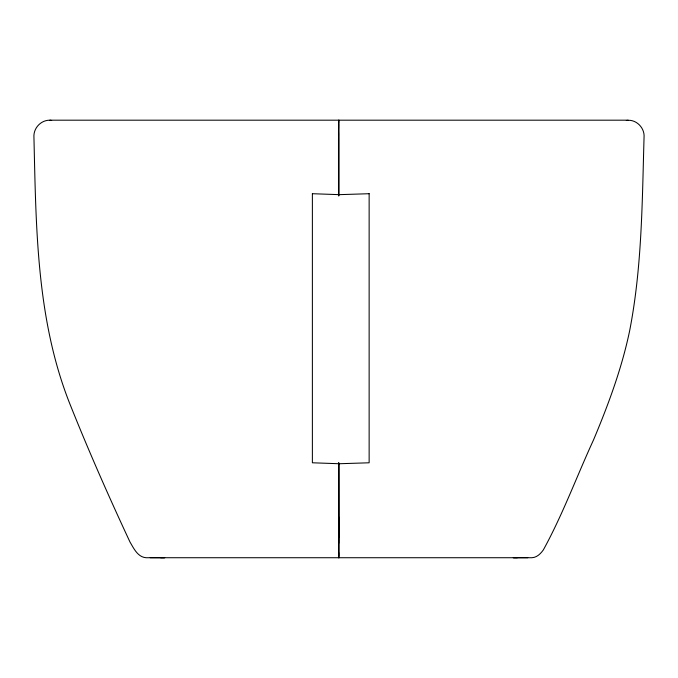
<?xml version="1.0" encoding="UTF-8"?>
<svg xmlns="http://www.w3.org/2000/svg" width="678" height="678" viewBox="0 0 678 678"><rect width="100%" height="100%" fill="white"/><g stroke="black" fill="none" stroke-linecap="round" stroke-linejoin="round"><path stroke-width="1.02" d="M338.551 128.142L338.551 124.447M338.5 135.651L338.508 128.142M338.551 132.744L338.551 195.756M338.559 122.972L338.568 120.184L338.508 126.176M626.336 120.498C635.311 118.845 643.863 126.71 644.1 135.651C642.159 200.832 642.176 266.505 629.65 330.754C621.802 368.383 608.378 404.571 593.521 439.929C576.673 476.515 562.748 514.594 543.341 549.917C540.595 553.773 536.942 557.46 531.933 557.723L146.067 557.723C137.651 557.07 133.752 548.341 129.981 542.002C109.209 497.483 89.352 452.523 71.08 406.919C36.104 321.05 36.104 226.842 33.9 135.651C34.214 127.227 41.417 120.082 49.901 120.184L628.099 120.184M369.137 193.713L339.254 194.654L312.38 193.713M160.635 557.723L164.729 557.697L150.245 557.697M527.755 557.697L513.28 557.697L517.356 557.723M49.901 120.184L51.664 120.498M338.678 556.909L338.686 557.816L338.602 462.972M338.678 555.994L338.669 552.612M338.636 462.972L338.703 543.29M369.137 193.654L369.137 462.786L339.254 463.735L312.38 462.786L312.38 193.654M339 120.184L339 195.756M339 462.972L339 557.816M338.831 517.212L338.797 537.23M338.5 139.321L338.508 195.756"/></g></svg>
